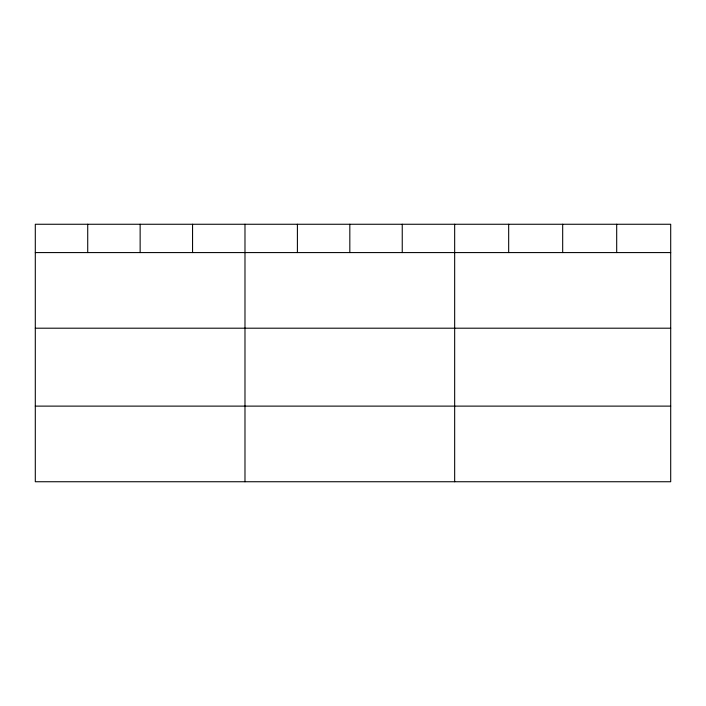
<?xml version="1.0" encoding="UTF-8"?>
<svg xmlns="http://www.w3.org/2000/svg" width="706" height="706" viewBox="0 0 706 706"><rect width="100%" height="100%" fill="white"/><g stroke="black" fill="none" stroke-linecap="round" stroke-linejoin="round"><path stroke-width="1.06" d="M670.7 252.58L670.7 481.739L35.3 481.739L35.3 224.261L670.7 224.261L670.7 252.58L35.3 252.58M35.3 328.202L670.7 328.202M35.3 406.118L670.7 406.118M616.691 224.261L616.691 252.58M562.682 224.261L562.682 252.58M508.673 224.261L508.673 252.58M454.664 224.261L454.664 481.739M402.243 224.261L402.243 252.58M349.823 224.261L349.823 252.58M297.402 224.261L297.402 252.58M244.982 224.261L244.982 481.739M192.561 224.261L192.561 252.58M140.141 224.261L140.141 252.58M87.721 224.261L87.721 252.58"/></g></svg>
